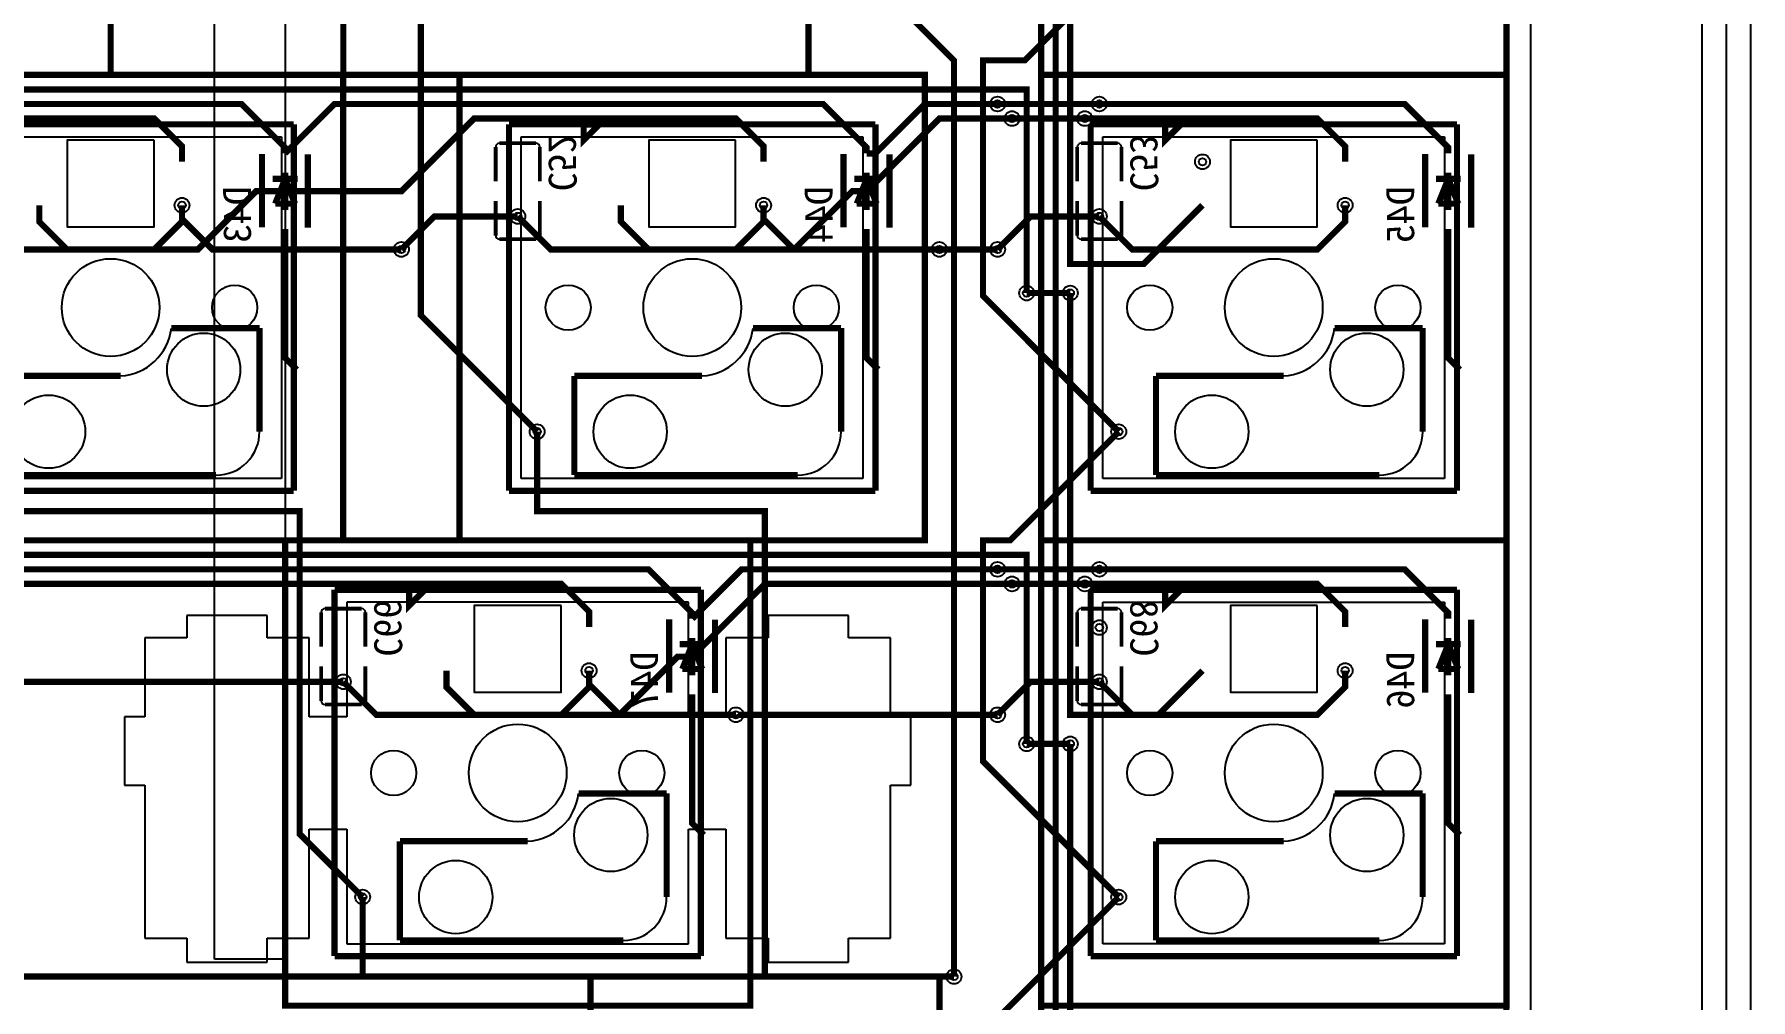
# Model space of a CAD drawing. Extents: x -401 to 1070, y -422 to 1263.
# Drawn here: x -146.3 to -76, y 739 to 778.6 of the extents above; entities that cross this region are included whole.
import ezdxf

# ---------------------------------------------------------------- set-up
doc = ezdxf.new("R2010")
doc.units = 0
doc.header["$MEASUREMENT"] = 0
for name, color, linetype, true_color in [('BoardOutLine', 6, 'Continuous', 0xff00ff), ('BottomLayer', 5, 'Continuous', 0x0000ff), ('BottomSilkLayer', 7, 'Continuous', 0x66cc33), ('Document', 7, 'Continuous', 0xffffff), ('Hole', 7, 'Continuous', 0x222222), ('Multi-Layer', 7, 'Continuous', 0xc0c0c0), ('TopLayer', 1, 'Continuous', 0xff0000), ('TopSilkLayer', 7, 'Continuous', 0xffcc00)]:
    doc.layers.add(name, color=color, linetype=linetype, true_color=true_color)

msp = doc.modelspace()

# ---------------------------------------------------------------- linework, layer by layer
at = {"color": 0}
for p, q in [((-77.99799999999982, 820.0025), (-77.99799999999982, 695.69213)), ((-86.00199999999995, 700.69718), (-86.00199999999995, 814.9975000000001)), ((-86.00200000000018, 700.69718), (-86.00200000000018, 814.9975000000001)), ((-86.00199999999995, 700.6971800000001), (-86.00199999999995, 814.9975000000001)), ((-150.1489999999999, 774.367), (-136.1589999999999, 774.367)), ((-136.1589999999999, 774.367), (-136.1589999999999, 760.3773)), ((-126.336, 774.367), (-112.3459999999998, 774.367)), ((-126.336, 760.3773), (-126.336, 774.367)), ((-112.3459999999998, 774.367), (-112.3459999999998, 760.3773)), ((-102.5239999999999, 774.367), (-88.53399999999988, 774.367)), ((-102.5239999999999, 760.3773), (-102.5239999999999, 774.367)), ((-88.53399999999988, 774.367), (-88.53399999999988, 760.3773)), ((-136.1589999999999, 760.3773), (-150.1489999999999, 760.3773)), ((-112.3459999999998, 760.3773), (-126.336, 760.3773)), ((-88.53399999999988, 760.3773), (-102.5239999999999, 760.3773)), ((-136.74, 754.7674), (-140.03, 754.7674)), ((-140.03, 754.7674), (-140.03, 753.8481)), ((-136.74, 753.8481), (-136.74, 754.7674)), ((-133.4799999999998, 755.3184), (-133.4799999999998, 750.618)), ((-119.49, 755.3184), (-133.4799999999998, 755.3184)), ((-119.49, 750.618), (-119.49, 755.3184)), ((-112.941, 754.7674), (-116.231, 754.7674)), ((-116.231, 754.7674), (-116.231, 753.8481)), ((-112.941, 753.8481), (-112.941, 754.7674)), ((-102.5239999999999, 755.3184), (-88.53399999999988, 755.3184)), ((-102.5239999999999, 741.3273), (-102.5239999999999, 755.3184)), ((-88.53399999999988, 755.3184), (-88.53399999999988, 741.3273)), ((-140.03, 753.8481), (-141.7549999999999, 753.8481)), ((-141.7549999999999, 753.8481), (-141.7549999999999, 750.618)), ((-135.0149999999999, 753.8481), (-136.74, 753.8481)), ((-135.0149999999999, 750.618), (-135.0149999999999, 753.8481)), ((-116.231, 753.8481), (-117.9549999999997, 753.8481)), ((-117.9549999999997, 753.8481), (-117.9549999999997, 750.618)), ((-111.2149999999999, 753.8481), (-112.941, 753.8481)), ((-111.2149999999999, 750.618), (-111.2149999999999, 753.8481)), ((-141.7549999999999, 750.618), (-142.5809999999999, 750.618)), ((-142.5809999999999, 750.618), (-142.5809999999999, 747.8276000000001)), ((-133.4799999999998, 750.618), (-135.0149999999999, 750.618)), ((-117.9549999999997, 750.618), (-119.49, 750.618)), ((-110.3909999999998, 750.618), (-111.2149999999999, 750.618)), ((-110.3909999999998, 747.8276000000001), (-110.3909999999998, 750.618)), ((-142.5809999999999, 747.8276000000001), (-141.7549999999999, 747.8276000000001)), ((-141.7549999999999, 747.8276000000001), (-141.7549999999999, 741.5573)), ((-111.2149999999999, 741.5573), (-111.2149999999999, 747.8276000000001)), ((-111.2149999999999, 747.8276000000001), (-110.3909999999998, 747.8276000000001)), ((-135.0149999999999, 741.5573), (-135.0149999999999, 746.0263)), ((-135.0149999999999, 746.0263), (-133.4799999999998, 746.0263)), ((-133.4799999999998, 746.0263), (-133.4799999999998, 741.3273)), ((-119.49, 741.3273), (-119.49, 746.0263)), ((-119.49, 746.0263), (-117.9549999999997, 746.0263)), ((-117.9549999999997, 746.0263), (-117.9549999999997, 741.5573)), ((-141.7549999999999, 741.5573), (-140.03, 741.5573)), ((-140.03, 741.5573), (-140.03, 740.5762)), ((-136.74, 740.5762), (-136.74, 741.5573)), ((-136.74, 741.5573), (-135.0149999999999, 741.5573)), ((-117.9549999999997, 741.5573), (-116.231, 741.5573)), ((-116.231, 741.5573), (-116.231, 740.5762)), ((-112.941, 740.5762), (-112.941, 741.5573)), ((-112.941, 741.5573), (-111.2149999999999, 741.5573)), ((-133.4799999999998, 741.3273), (-119.49, 741.3273)), ((-88.53399999999988, 741.3273), (-102.5239999999999, 741.3273)), ((-140.03, 740.5762), (-136.74, 740.5762)), ((-116.231, 740.5762), (-112.941, 740.5762))]:
    msp.add_line(p, q, dxfattribs=at)
at = {"linetype": 'Continuous'}
for p, q in [((-76.99799999999982, 820.0025), (-76.99799999999982, 695.69213)), ((-75.99800000000005, 695.6921300000001), (-75.99799999999982, 820.0025)), ((-75.99799999999982, 695.69213), (-75.99799999999982, 820.0025)), ((-75.99799999999982, 695.69213), (-75.99799999999982, 820.0025)), ((-75.99799999999982, 695.69213), (-75.99799999999959, 820.0024999999999)), ((-75.99800000000005, 695.6921300000001), (-75.99799999999982, 820.0025)), ((-138.8979999999997, 740.6919917968692), (-138.8979999999997, 810.6919917968692)), ((-135.9979999999998, 810.6919917968692), (-135.9979999999998, 740.6919917968692)), ((-135.9979999999998, 740.6919917968692), (-138.8979999999997, 740.6919917968692))]:
    msp.add_line(p, q, dxfattribs=at)
msp.add_line((-85.00899999999979, 816.0025), (-85.00899999999979, 700.7025))
at = {"layer": 'BoardOutLine', "const_width": 0.254}
msp.add_lwpolyline([(-86.00087740000004, 814.9965094), (-86.00087740000004, 814.9965094), (-86.00087740000004, 700.6965094000001)], dxfattribs=at)
at = {"layer": 'BottomLayer', "const_width": 0.254}
for points in [[(-120.5266147999998, 797.3622292), (-119.1115807999997, 795.9471952), (-105.0481087999999, 795.9471952), (-105.0481087999999, 719.7455696000001), (-188.3936367999997, 719.7455696000001), (-192.5609132000002, 715.5782932000001), (-193.1562383999997, 715.5782932000001), (-195.4762743999997, 713.2582572), (-201.6374507999997, 713.2582572)], [(-104.4526819999999, 794.7414826), (-104.4526819999999, 719.150346), (-188.3935352000001, 719.150346), (-192.5608116000001, 714.9830696000001), (-193.1561368, 714.9830696000001), (-195.6682475999999, 712.4709588000001), (-201.6373492, 712.4709588000001)], [(-98.44375319999995, 771.5627888), (-100.8488792000001, 769.1576628), (-103.8573567999999, 769.1576628), (-103.8573567999999, 788.2080692000001)], [(-373.5953491999998, 773.3407888), (-370.6345728, 776.3015652), (-105.6433323999997, 776.3015652), (-105.6433323999997, 767.9670124)], [(-165.1202771999999, 771.5627888), (-165.1202771999999, 770.8880632), (-163.9852020000001, 769.7529880000001), (-158.0319499999998, 769.7529880000001), (-155.6506491999996, 772.1342888), (-155.0553239999997, 772.1342888), (-152.078698, 775.1109148), (-141.3628443999999, 775.1109148), (-140.2277692, 773.9758396), (-140.2277692, 773.3407888)], [(-155.0552731999999, 773.6841968000001), (-153.0332299999998, 775.7062400000001), (-137.7908931999998, 775.7062400000001), (-136.0050192000001, 773.9203660000001), (-136.0050192000001, 773.6841968000001)], [(-146.0697692000001, 771.5627888), (-146.0697692000001, 770.8879616), (-144.9347955999999, 769.7529880000001), (-139.5768688000001, 769.7529880000001), (-137.1955679999999, 772.1342888), (-131.2423159999996, 772.1342888), (-128.2656899999999, 775.1109148), (-117.5498363999998, 775.1109148), (-116.4147611999999, 773.9758396), (-116.4147611999999, 773.3407888)], [(-136.0050192000001, 773.6841968000001), (-133.982976, 775.7062400000001), (-113.9778851999997, 775.7062400000001), (-112.1920112, 773.9203660000001), (-112.1920112, 773.6841968000001)], [(-122.2567612, 771.5627888), (-122.2567612, 770.8879616), (-121.1217875999998, 769.7529880000001), (-115.1685356, 769.7529880000001), (-112.7872347999999, 772.1342888), (-112.1919095999999, 772.1342888), (-109.2152835999998, 775.1109148), (-106.2386575999997, 775.1109148)], [(-112.1920112, 773.6841968000001), (-111.8326519999998, 773.6841968000001), (-109.8106087999997, 775.7062400000001), (-106.8339828000001, 775.7062400000001)], [(-92.60175319999985, 773.3407888), (-92.60175319999985, 773.9758396), (-93.7368283999997, 775.1109148), (-103.2620316, 775.1109148)], [(-88.37900319999994, 773.6841968000001), (-88.37900319999994, 773.9203660000001), (-90.16487720000009, 775.7062400000001), (-102.6667064000001, 775.7062400000001)], [(-126.4797652, 771.1043188000001), (-129.8909851999999, 771.1043188000001), (-131.2423159999996, 769.7529880000001)], [(-135.5287691999999, 764.8317888), (-136.0050192000001, 765.3080388), (-136.0050192000001, 770.5843808000001)], [(-111.7157611999999, 764.8317888), (-112.1920112, 765.3080388), (-112.1920112, 770.5843808000001)], [(-87.90275319999978, 764.8317888), (-88.37900319999994, 765.3080388), (-88.37900319999994, 770.5843808000001)], [(-106.8339828000001, 769.7529880000001), (-106.8339828000001, 769.7529880000001), (-109.2152835999998, 769.7529880000001)], [(-98.44375319999995, 752.5122808), (-100.2534524, 750.7025816), (-103.8573567999999, 750.7025816), (-103.8573567999999, 767.9670124)], [(-371.2140991999999, 754.2902808), (-368.2532211999998, 757.2511588000001), (-105.6433323999997, 757.2511588000001), (-105.6433323999997, 749.5119312)], [(-160.3575231999996, 752.5122808), (-160.3575231999996, 751.8375044000001), (-159.2226004000001, 750.7025816), (-153.2693483999999, 750.7025816), (-150.8880475999997, 753.0838824), (-150.2927223999998, 753.0838824), (-147.3160964000001, 756.0605084), (-124.6937387999999, 756.0605084), (-123.5587651999997, 754.9255348), (-123.5587651999997, 754.2902808)], [(-150.2927731999996, 754.6336888000001), (-148.2706283999999, 756.6558336), (-121.1217875999998, 756.6558336), (-119.3357611999998, 754.8698072000001), (-119.3357611999998, 754.6336888000001)], [(-129.4007651999998, 752.5122808), (-129.4007651999998, 751.8376568), (-128.2656899999999, 750.7025816), (-122.3124380000002, 750.7025816), (-119.9311372, 753.0838824), (-119.335812, 753.0838824), (-116.3591859999999, 756.0605084), (-106.2386575999997, 756.0605084)], [(-119.3357611999998, 754.6336888000001), (-117.3136164, 756.6558336), (-106.8339828000001, 756.6558336)], [(-92.60175319999985, 754.2902808), (-92.60175319999985, 754.9254332000002), (-93.7368283999997, 756.0605084), (-103.2620316, 756.0605084)], [(-88.37900319999994, 754.6336888000001), (-88.37900319999994, 754.8699596), (-90.16487720000009, 756.6558336), (-102.6667064000001, 756.6558336)], [(-133.6235151999997, 752.0538108000001), (-147.7508427999999, 752.0538108000001), (-149.1020719999999, 750.7025816)], [(-118.8597652000001, 745.7812808), (-119.3357611999998, 746.2572768000001), (-119.3357611999998, 751.5338728)], [(-87.90275319999978, 745.7812808), (-88.37900319999994, 746.2575308), (-88.37900319999994, 751.5338728)], [(-106.8338812, 750.7025308), (-117.5498110000001, 750.7025308), (-117.5498363999998, 750.7025816)], [(-98.44375319999995, 733.4617728000001), (-100.2533507999999, 731.6521752), (-103.8573567999999, 731.6521752), (-103.8573567999999, 749.5119312)], [(-194.3478032, 739.986728), (-113.9778851999997, 739.986728), (-108.6199583999999, 739.986728)]]:
    msp.add_lwpolyline(points, dxfattribs=at)
at = {"layer": 'BottomSilkLayer', "const_width": 0.254}
for points in [[(-123.7808119999997, 774.8646872), (-123.145812, 774.8646872), (-123.7808119999997, 774.2296872000001), (-123.7808119999997, 774.8646872)], [(-99.96780399999966, 774.8646872), (-99.3328039999999, 774.8646872), (-99.96780399999966, 774.2296872000001), (-99.96780399999966, 774.8646872)], [(-130.9247143999999, 755.8142808), (-130.2897143999996, 755.8142808), (-130.9247143999999, 755.1792808), (-130.9247143999999, 755.8142808)], [(-99.96780399999966, 755.8142808), (-99.3328039999999, 755.8142808), (-99.96780399999966, 755.1792808), (-99.96780399999966, 755.8142808)]]:
    msp.add_lwpolyline(points, close=True, dxfattribs=at)
at = {"layer": 'BottomSilkLayer'}
for points, const_width in [([(-136.9514486, 773.6543264000001), (-136.9514486, 773.6543264000001), (-136.9514486, 770.6543324)], 0.254), ([(-135.0717723999999, 773.640966), (-135.0717723999999, 773.640966), (-135.0717723999999, 770.640972)], 0.254), ([(-127.3833193999997, 772.5354818000001), (-127.3833193999997, 772.5354818000001), (-127.3833193999997, 773.9454866000001)], 0.1524), ([(-127.2309193999997, 774.0978866), (-127.2309193999997, 774.0978866), (-125.7285094000001, 774.0978866)], 0.1524), ([(-125.5761093999997, 773.9454866000001), (-125.5761093999997, 773.9454866000001), (-125.5761093999997, 772.5354818000001)], 0.1524), ([(-113.1384406, 773.6543264000001), (-113.1384406, 773.6543264000001), (-113.1384406, 770.6543324)], 0.254), ([(-111.2587643999998, 773.640966), (-111.2587643999998, 773.640966), (-111.2587643999998, 770.640972)], 0.254), ([(-103.5703114, 772.5354818000001), (-103.5703114, 772.5354818000001), (-103.5703114, 773.9454866000001)], 0.1524), ([(-103.4179113999996, 774.0978866), (-103.4179113999996, 774.0978866), (-101.9155014, 774.0978866)], 0.1524), ([(-101.7631014000001, 773.9454866000001), (-101.7631014000001, 773.9454866000001), (-101.7631014000001, 772.5354818000001)], 0.1524), ([(-89.32543259999989, 773.6543264000001), (-89.32543259999989, 773.6543264000001), (-89.32543259999989, 770.6543324)], 0.254), ([(-87.44575639999971, 773.640966), (-87.44575639999971, 773.640966), (-87.44575639999971, 770.640972)], 0.254), ([(-136.5129175999998, 772.6422888), (-136.5129175999998, 772.6422888), (-135.4969176000002, 772.6422888)], 0.254), ([(-136.0049176, 772.6422888), (-136.0049176, 772.6422888), (-136.4113175999998, 771.6262888)], 0.254), ([(-136.0049176, 772.8962888), (-136.0049176, 772.8962888), (-136.0049176, 771.3722888)], 0.254), ([(-135.5985175999997, 771.6262888), (-135.5985175999997, 771.6262888), (-136.0049176, 772.6422888)], 0.254), ([(-112.6999095999997, 772.6422888), (-112.6999095999997, 772.6422888), (-111.6839096000001, 772.6422888)], 0.254), ([(-112.1919095999999, 772.6422888), (-112.1919095999999, 772.6422888), (-112.5983095999998, 771.6262888)], 0.254), ([(-112.1919095999999, 772.8962888), (-112.1919095999999, 772.8962888), (-112.1919095999999, 771.3722888)], 0.254), ([(-111.7855095999996, 771.6262888), (-111.7855095999996, 771.6262888), (-112.1919095999999, 772.6422888)], 0.254), ([(-88.88690159999965, 772.6422888), (-88.88690159999965, 772.6422888), (-87.87090159999957, 772.6422888)], 0.254), ([(-88.37890159999984, 772.6422888), (-88.37890159999984, 772.6422888), (-88.78530159999968, 771.6262888)], 0.254), ([(-88.37890159999984, 772.8962888), (-88.37890159999984, 772.8962888), (-88.37890159999984, 771.3722888)], 0.254), ([(-87.97250159999999, 771.6262888), (-87.97250159999999, 771.6262888), (-88.37890159999984, 772.6422888)], 0.254), ([(-136.4113175999998, 771.6262888), (-136.4113175999998, 771.6262888), (-135.5985175999997, 771.6262888)], 0.254), ([(-127.3833193999997, 771.7330958000001), (-127.3833193999997, 771.7330958000001), (-127.3833193999997, 770.3230910000001)], 0.1524), ([(-125.5761093999997, 770.3230910000001), (-125.5761093999997, 770.3230910000001), (-125.5761093999997, 771.7330958000001)], 0.1524), ([(-112.5983095999998, 771.6262888), (-112.5983095999998, 771.6262888), (-111.7855095999996, 771.6262888)], 0.254), ([(-103.5703114, 771.7330958000001), (-103.5703114, 771.7330958000001), (-103.5703114, 770.3230910000001)], 0.1524), ([(-101.7631014000001, 770.3230910000001), (-101.7631014000001, 770.3230910000001), (-101.7631014000001, 771.7330958000001)], 0.1524), ([(-88.78530159999968, 771.6262888), (-88.78530159999968, 771.6262888), (-87.97250159999999, 771.6262888)], 0.254), ([(-127.2309193999997, 770.170691), (-127.2309193999997, 770.170691), (-125.7285094000001, 770.170691)], 0.1524), ([(-103.4179113999996, 770.170691), (-103.4179113999996, 770.170691), (-101.9155014, 770.170691)], 0.1524), ([(-134.5272217999998, 753.4850754), (-134.5272217999998, 753.4850754), (-134.5272217999998, 754.8950802)], 0.1524), ([(-134.3748217999998, 755.0474802), (-134.3748217999998, 755.0474802), (-132.8724117999998, 755.0474802)], 0.1524), ([(-132.7200117999998, 754.8950802), (-132.7200117999998, 754.8950802), (-132.7200117999998, 753.4850754)], 0.1524), ([(-103.5703114, 753.4850754), (-103.5703114, 753.4850754), (-103.5703114, 754.8950802)], 0.1524), ([(-103.4179113999996, 755.0474802), (-103.4179113999996, 755.0474802), (-101.9155014, 755.0474802)], 0.1524), ([(-101.7631014000001, 754.8950802), (-101.7631014000001, 754.8950802), (-101.7631014000001, 753.4850754)], 0.1524), ([(-120.2823430000001, 754.60392), (-120.2823430000001, 754.60392), (-120.2823430000001, 751.603926)], 0.254), ([(-118.4026667999999, 754.5905596000001), (-118.4026667999999, 754.5905596000001), (-118.4026667999999, 751.5905656)], 0.254), ([(-89.32543259999989, 754.60392), (-89.32543259999989, 754.60392), (-89.32543259999989, 751.603926)], 0.254), ([(-87.44575639999971, 754.5905596000001), (-87.44575639999971, 754.5905596000001), (-87.44575639999971, 751.5905656)], 0.254), ([(-119.8438119999998, 753.5918824), (-119.8438119999998, 753.5918824), (-118.8278119999998, 753.5918824)], 0.254), ([(-119.335812, 753.5918824), (-119.335812, 753.5918824), (-119.7422119999999, 752.5758824)], 0.254), ([(-119.335812, 753.8458824), (-119.335812, 753.8458824), (-119.335812, 752.3218824)], 0.254), ([(-118.9294119999997, 752.5758824), (-118.9294119999997, 752.5758824), (-119.335812, 753.5918824)], 0.254), ([(-88.88690159999965, 753.5918824), (-88.88690159999965, 753.5918824), (-87.87090159999957, 753.5918824)], 0.254), ([(-88.37890159999984, 753.5918824), (-88.37890159999984, 753.5918824), (-88.78530159999968, 752.5758824)], 0.254), ([(-88.37890159999984, 753.8458824), (-88.37890159999984, 753.8458824), (-88.37890159999984, 752.3218824)], 0.254), ([(-87.97250159999999, 752.5758824), (-87.97250159999999, 752.5758824), (-88.37890159999984, 753.5918824)], 0.254), ([(-134.5272217999998, 752.6826894000001), (-134.5272217999998, 752.6826894000001), (-134.5272217999998, 751.2726846)], 0.1524), ([(-132.7200117999998, 751.2726846), (-132.7200117999998, 751.2726846), (-132.7200117999998, 752.6826894000001)], 0.1524), ([(-119.7422119999999, 752.5758824), (-119.7422119999999, 752.5758824), (-118.9294119999997, 752.5758824)], 0.254), ([(-103.5703114, 752.6826894000001), (-103.5703114, 752.6826894000001), (-103.5703114, 751.2726846)], 0.1524), ([(-101.7631014000001, 751.2726846), (-101.7631014000001, 751.2726846), (-101.7631014000001, 752.6826894000001)], 0.1524), ([(-88.78530159999968, 752.5758824), (-88.78530159999968, 752.5758824), (-87.97250159999999, 752.5758824)], 0.254), ([(-134.3748217999998, 751.1202846000001), (-134.3748217999998, 751.1202846000001), (-132.8724117999998, 751.1202846000001)], 0.1524), ([(-103.4179113999996, 751.1202846000001), (-103.4179113999996, 751.1202846000001), (-101.9155014, 751.1202846000001)], 0.1524)]:
    msp.add_lwpolyline(points, dxfattribs=dict(at, const_width=const_width))
for centre, start, end in [((-127.2309193999997, 773.9454866000001), 90, 180), ((-125.7285094000001, 773.9454866000001), 0, 90), ((-103.4179113999996, 773.9454866000001), 90, 180), ((-101.9155014, 773.9454866000001), 0, 90), ((-127.2309193999997, 770.323091), 180, 270), ((-125.7285094000001, 770.323091), 270, 0), ((-103.4179113999996, 770.323091), 180, 270), ((-101.9155014, 770.323091), 270, 0), ((-134.3748217999998, 754.8950801999999), 90, 180), ((-132.8724117999998, 754.8950801999999), 0, 90), ((-103.4179113999996, 754.8950801999999), 90, 180), ((-101.9155014, 754.8950801999999), 0, 90), ((-134.3748217999998, 751.2726846), 180, 270), ((-132.8724117999998, 751.2726846), 270, 359.999999999987), ((-103.4179113999996, 751.2726846), 180, 270), ((-101.9155014, 751.2726846), 270, 359.999999999987)]:
    msp.add_arc(centre, 0.1524, start, end, dxfattribs=at)
at = {"layer": 'Document', "const_width": 0.254}
for points in [[(-143.1490231999999, 776.8970936000001), (-162.1990231999996, 776.8970936000001), (-162.1990231999996, 795.9470936), (-143.1490231999999, 795.9470936)], [(-143.1490231999999, 795.9470936), (-143.1490231999999, 795.9470936), (-143.1490231999999, 776.8970936000001)], [(-114.5734135999999, 776.8970936000001), (-133.6234136, 776.8970936000001), (-133.6234136, 795.9470936), (-114.5734135999999, 795.9470936)], [(-114.5734135999999, 795.9470936), (-114.5734135999999, 795.9470936), (-114.5734135999999, 776.8970936000001)], [(-85.99780399999986, 776.8970936000001), (-105.047804, 776.8970936000001), (-105.047804, 795.9470936), (-85.99780399999986, 795.9470936)], [(-85.99780399999986, 795.9470936), (-85.99780399999986, 795.9470936), (-85.99780399999986, 776.8970936000001)], [(-133.62382, 757.8466872), (-152.6738199999998, 757.8466872), (-152.6738199999998, 776.8966872000001), (-133.62382, 776.8966872000001)], [(-133.62382, 776.8966872000001), (-133.62382, 776.8966872000001), (-133.62382, 757.8466872)], [(-109.8108119999999, 757.8466872), (-128.8608120000001, 757.8466872), (-128.8608120000001, 776.8966872000001), (-109.8108119999999, 776.8966872000001)], [(-109.8108119999999, 776.8966872000001), (-109.8108119999999, 776.8966872000001), (-109.8108119999999, 757.8466872)], [(-85.99780399999986, 757.8466872), (-105.047804, 757.8466872), (-105.047804, 776.8966872000001), (-85.99780399999986, 776.8966872000001)], [(-85.99780399999986, 776.8966872000001), (-85.99780399999986, 776.8966872000001), (-85.99780399999986, 757.8466872)], [(-140.6596453999998, 766.5335634), (-140.6596453999998, 766.5335634), (-137.0527946, 766.5335634)], [(-137.0527946, 766.5335634), (-137.0527946, 766.5335634), (-137.0527946, 762.2917634)], [(-116.8466374000002, 766.5335634), (-116.8466374000002, 766.5335634), (-113.2397865999999, 766.5335634)], [(-113.2397865999999, 766.5335634), (-113.2397865999999, 766.5335634), (-113.2397865999999, 762.2917634)], [(-93.03362939999965, 766.5335634), (-93.03362939999965, 766.5335634), (-89.4267785999998, 766.5335634)], [(-89.4267785999998, 766.5335634), (-89.4267785999998, 766.5335634), (-89.4267785999998, 762.2917634)], [(-147.9748453999998, 764.5777634000001), (-147.9748453999998, 764.5777634000001), (-142.7424199999998, 764.5777634000001)], [(-124.1618373999997, 764.5777634000001), (-124.1618373999997, 764.5777634000001), (-124.1618373999997, 760.5137634000001)], [(-124.1618373999997, 764.5777634000001), (-124.1618373999997, 764.5777634000001), (-118.9294119999997, 764.5777634000001)], [(-100.3488294000001, 764.5777634000001), (-100.3488294000001, 764.5777634000001), (-100.3488294000001, 760.5137634000001)], [(-100.3488294000001, 764.5777634000001), (-100.3488294000001, 764.5777634000001), (-95.1164040000001, 764.5777634000001)], [(-138.8307945999998, 760.5137634000001), (-138.8307945999998, 760.5137634000001), (-147.9747946, 760.5137634000001)], [(-115.0177866000001, 760.5137634000001), (-115.0177866000001, 760.5137634000001), (-124.1617865999999, 760.5137634000001)], [(-91.2047785999996, 760.5137634000001), (-91.2047785999996, 760.5137634000001), (-100.3487785999998, 760.5137634000001)], [(-116.9547143999996, 738.7962808), (-136.0047143999998, 738.7962808), (-136.0047143999998, 757.8462808), (-116.9547143999996, 757.8462808)], [(-116.9547143999996, 757.8462808), (-116.9547143999996, 757.8462808), (-116.9547143999996, 738.7962808)], [(-85.99780399999986, 738.7962808), (-105.047804, 738.7962808), (-105.047804, 757.8462808), (-85.99780399999986, 757.8462808)], [(-85.99780399999986, 757.8462808), (-85.99780399999986, 757.8462808), (-85.99780399999986, 738.7962808)], [(-123.9905397999999, 747.483157), (-123.9905397999999, 747.483157), (-120.383689, 747.483157)], [(-120.383689, 747.483157), (-120.383689, 747.483157), (-120.383689, 743.2413570000001)], [(-93.03362939999965, 747.483157), (-93.03362939999965, 747.483157), (-89.4267785999998, 747.483157)], [(-89.4267785999998, 747.483157), (-89.4267785999998, 747.483157), (-89.4267785999998, 743.2413570000001)], [(-131.3057397999999, 745.527357), (-131.3057397999999, 745.527357), (-131.3057397999999, 741.4633570000001)], [(-131.3057397999999, 745.527357), (-131.3057397999999, 745.527357), (-126.0733143999998, 745.527357)], [(-100.3488294000001, 745.527357), (-100.3488294000001, 745.527357), (-100.3488294000001, 741.4633570000001)], [(-100.3488294000001, 745.527357), (-100.3488294000001, 745.527357), (-95.1164040000001, 745.527357)], [(-122.1616889999998, 741.4633570000001), (-122.1616889999998, 741.4633570000001), (-131.305689, 741.4633570000001)], [(-91.2047785999996, 741.4633570000001), (-91.2047785999996, 741.4633570000001), (-100.3487785999998, 741.4633570000001)]]:
    msp.add_lwpolyline(points, dxfattribs=at)
at = {"layer": 'Document'}
for centre, radius, start, end in [((-142.8632766268727, 766.7933133870596), 2.2188932, 273.1216218796101, 353.2760570889385), ((-119.0502686268726, 766.7933133870596), 2.2188932, 273.1216218796101, 353.2760570889385), ((-95.23726062687251, 766.7933133870596), 2.2188932, 273.1216218796101, 353.2760570889385), ((-138.8222392705086, 762.2831064705089), 1.7694148, 270, 0.2786779233388899), ((-115.0092312705085, 762.2831064705089), 1.7694148, 270, 0.2786779233388899), ((-91.19622327050888, 762.2831064705089), 1.7694148, 270, 0.2786779233388899), ((-126.1941710268727, 747.7429069870597), 2.2188932, 273.1216218796101, 353.2760570889385), ((-95.23726062687251, 747.7429069870597), 2.2188932, 273.1216218796101, 353.2760570889385), ((-122.1531336705086, 743.2327000705088), 1.7694148, 270, 0.2786779233388899), ((-91.19622327050888, 743.2327000705088), 1.7694148, 270, 0.2786779233388899)]:
    msp.add_arc(centre, radius, start, end, dxfattribs=at)
at = {"layer": 'Hole'}
for centre in [(-106.8338812, 775.7062908), (-102.6667571999999, 775.7062908), (-106.2387591999998, 775.1109148), (-103.2621331999997, 775.1109148), (-98.44375319999995, 773.3407888), (-140.2277692, 771.5627888), (-116.4147611999999, 771.5627888), (-92.60175319999985, 771.5627888), (-126.4797652, 771.1043188000001), (-102.6667571999999, 771.1043188000001), (-131.2422651999998, 769.7530388), (-109.2153851999999, 769.7530388), (-106.8338812, 769.7530388), (-105.6433832, 767.9669108), (-103.8572551999998, 767.9669108), (-125.6857611999997, 762.2917888000001), (-101.8727532, 762.2917888000001), (-106.8338812, 756.6557828), (-106.8338812, 756.6557828), (-106.2387591999998, 756.0604068), (-103.2621331999997, 756.0604068), (-102.6667571999999, 756.6557828), (-102.6667571999999, 754.2745328000001), (-123.5587651999997, 752.5122808), (-92.60175319999985, 752.5122808), (-133.6235151999997, 752.0538108000001), (-102.6667571999999, 752.0538108000001), (-117.5498872000001, 750.7025308), (-106.8338812, 750.7025308), (-105.6433832, 749.5120328), (-105.6433832, 749.5120328), (-103.8572551999998, 749.5120328), (-132.8297651999999, 743.2412808), (-101.8727532, 743.2412808), (-108.6200091999997, 739.9867788)]:
    msp.add_circle(centre, 0.1524, dxfattribs=at)
at = {"layer": 'Multi-Layer'}
for points in [[(-141.3708199999999, 774.2296872000001), (-144.9268199999999, 774.2296872000001), (-144.9268199999999, 770.6736872), (-141.3708199999999, 770.6736872)], [(-117.5578119999998, 774.2296872000001), (-121.1138119999998, 774.2296872000001), (-121.1138119999998, 770.6736872), (-117.5578119999998, 770.6736872)], [(-93.7448039999997, 774.2296872000001), (-97.30080399999974, 774.2296872000001), (-97.30080399999974, 770.6736872), (-93.7448039999997, 770.6736872)], [(-124.7017143999999, 755.1792808), (-128.2577143999999, 755.1792808), (-128.2577143999999, 751.6232808), (-124.7017143999999, 751.6232808)], [(-93.7448039999997, 755.1792808), (-97.30080399999974, 755.1792808), (-97.30080399999974, 751.6232808), (-93.7448039999997, 751.6232808)]]:
    msp.add_lwpolyline(points, close=True, dxfattribs=at)
for centre, radius in [((-106.8338812, 775.7062908), 0.3048), ((-102.6667571999999, 775.7062908), 0.3048), ((-106.2387591999998, 775.1109148), 0.3048), ((-103.2621331999997, 775.1109148), 0.3048), ((-98.44375319999995, 773.3407888), 0.3048), ((-140.2277692, 771.5627888), 0.3048), ((-116.4147611999999, 771.5627888), 0.3048), ((-92.60175319999985, 771.5627888), 0.3048), ((-126.4797652, 771.1043188000001), 0.3048), ((-102.6667571999999, 771.1043188000001), 0.3048), ((-131.2422651999998, 769.7530388), 0.3048), ((-109.2153851999999, 769.7530388), 0.3048), ((-106.8338812, 769.7530388), 0.3048), ((-143.1487691999998, 767.3717888), 1.999996), ((-119.3357611999998, 767.3717888), 1.999996), ((-95.52275320000012, 767.3717888), 1.999996), ((-138.0687691999999, 767.3717888), 0.9249917999999999), ((-124.4157611999997, 767.3717888), 0.9249917999999999), ((-114.2557611999998, 767.3717888), 0.9249917999999999), ((-105.6433832, 767.9669108), 0.3048), ((-103.8572551999998, 767.9669108), 0.3048), ((-100.6027532000001, 767.3717888), 0.9249917999999999), ((-90.4427532000002, 767.3717888), 0.9249917999999999), ((-139.3387691999999, 764.8317888), 1.499997), ((-115.5257611999998, 764.8317888), 1.499997), ((-91.71275320000018, 764.8317888), 1.499997), ((-145.6887691999998, 762.2917888000001), 1.499997), ((-121.8757611999997, 762.2917888000001), 1.499997), ((-98.06275320000009, 762.2917888000001), 1.499997), ((-125.6857611999997, 762.2917888000001), 0.3048), ((-101.8727532, 762.2917888000001), 0.3048), ((-106.8338812, 756.6557828), 0.3048), ((-106.8338812, 756.6557828), 0.3048), ((-102.6667571999999, 756.6557828), 0.3048), ((-106.2387591999998, 756.0604068), 0.3048), ((-103.2621331999997, 756.0604068), 0.3048), ((-102.6667571999999, 754.2745328000001), 0.3048), ((-123.5587651999997, 752.5122808), 0.3048), ((-92.60175319999985, 752.5122808), 0.3048), ((-133.6235151999997, 752.0538108000001), 0.3048), ((-102.6667571999999, 752.0538108000001), 0.3048), ((-117.5498872000001, 750.7025308), 0.3048), ((-106.8338812, 750.7025308), 0.3048), ((-126.4797652, 748.3212808000001), 1.999996), ((-95.52275320000012, 748.3212808000001), 1.999996), ((-131.5597651999999, 748.3212808000001), 0.9249917999999999), ((-121.3997652, 748.3212808000001), 0.9249917999999999), ((-105.6433832, 749.5120328), 0.3048), ((-105.6433832, 749.5120328), 0.3048), ((-103.8572551999998, 749.5120328), 0.3048), ((-100.6027532000001, 748.3212808000001), 0.9249917999999999), ((-90.4427532000002, 748.3212808000001), 0.9249917999999999), ((-122.6697652, 745.7812808), 1.499997), ((-91.71275320000018, 745.7812808), 1.499997), ((-129.0197651999999, 743.2412808), 1.499997), ((-98.06275320000009, 743.2412808), 1.499997), ((-132.8297651999999, 743.2412808), 0.3048), ((-101.8727532, 743.2412808), 0.3048), ((-108.6200091999997, 739.9867788), 0.3048)]:
    msp.add_circle(centre, radius, dxfattribs=at)
at = {"layer": 'TopLayer', "const_width": 0.254}
for points in [[(-107.429308, 809.6397764000001), (-109.8106087999997, 809.6397764000001), (-110.4059340000001, 810.2351016), (-113.3825599999998, 810.2351016), (-113.3825599999998, 782.2548172000002), (-108.6199583999999, 777.4922156), (-108.6199583999999, 739.986728)], [(-130.4485152, 781.3420428000001), (-130.4485152, 767.0545428), (-125.6857611999997, 762.2917888000001)], [(-101.8727532, 781.3420428000001), (-105.7225803999997, 777.4922156), (-107.429308, 777.4922156), (-107.429308, 767.8483436), (-101.8727532, 762.2917888000001)], [(-106.8339828000001, 775.7062400000001), (-106.8339828000001, 775.7062400000001), (-102.6667064000001, 775.7062400000001)], [(-106.2386575999997, 775.1109148), (-106.2386575999997, 775.1109148), (-103.2620316, 775.1109148)], [(-150.2927731999996, 771.1043188000001), (-148.9414423999999, 769.7529880000001), (-141.3628443999999, 769.7529880000001), (-140.2277692, 770.8880632), (-140.2277692, 771.5627888)], [(-140.2280231999996, 771.5638048000001), (-140.2280231999996, 770.9999248), (-138.9808831999997, 769.7527848000001), (-131.2423159999996, 769.7529880000001)], [(-126.4797652, 771.1043188000001), (-125.1284343999998, 769.7529880000001), (-117.5498363999998, 769.7529880000001), (-116.4147611999999, 770.8880632), (-116.4147611999999, 771.5627888)], [(-116.4147611999999, 771.5627888), (-116.4147611999999, 770.9992136000001), (-115.1685356, 769.7529880000001), (-109.2152835999998, 769.7529880000001)], [(-102.6667571999999, 771.1043188000001), (-101.3154264000002, 769.7529880000001), (-93.7368283999997, 769.7529880000001), (-92.60175319999985, 770.8880632), (-92.60175319999985, 771.5627888)], [(-102.6667571999999, 771.1043188000001), (-105.4826519999999, 771.1043188000001), (-106.8339828000001, 769.7529880000001)], [(-105.6433323999997, 767.9670124), (-105.6433323999997, 767.9670124), (-103.8573567999999, 767.9670124)], [(-149.4987691999997, 762.2917888000001), (-149.4987691999997, 759.0371344), (-135.4095924000001, 759.0371344), (-135.4095924000001, 745.8211080000001), (-132.8297651999999, 743.2412808)], [(-125.6865231999998, 762.2928048000001), (-125.6865231999998, 759.0365248), (-116.3596432000002, 759.0365248), (-116.3596432000002, 739.9865248000001), (-109.2146231999998, 739.9865248000001), (-109.2146231999998, 732.2471448), (-105.6433832, 728.6759048), (-105.6433832, 701.8865248000001), (-122.3134032, 701.8865248000001)], [(-101.8727532, 762.2917888000001), (-106.3180580000001, 757.8464840000001), (-107.429308, 757.8464840000001), (-107.429308, 748.7978356000001), (-101.8727532, 743.2412808)], [(-106.8339828000001, 756.6558336), (-106.8339828000001, 756.6558336), (-102.6667064000001, 756.6558336)], [(-106.2386575999997, 756.0605084), (-106.2386575999997, 756.0605084), (-103.2620316, 756.0605084)], [(-133.6235151999997, 752.0538108000001), (-132.2722859999997, 750.7025816), (-124.6937387999999, 750.7025816), (-123.5587651999997, 751.8375552000001), (-123.5587651999997, 752.5122808)], [(-123.5587651999997, 752.5122808), (-123.5587651999997, 751.9489088), (-122.3124380000002, 750.7025816), (-117.5498363999998, 750.7025816)], [(-102.6667826, 752.0538108000001), (-105.4826012000001, 752.0538108000001), (-106.8338812, 750.7025308)], [(-102.6667571999999, 752.0538108000001), (-101.3155279999999, 750.7025816), (-93.7368283999997, 750.7025816), (-92.60175319999985, 751.8376568), (-92.60175319999985, 752.5122808)], [(-105.6433323999997, 749.5119312), (-105.6433323999997, 749.5119312), (-103.8573567999999, 749.5119312)], [(-132.8297651999999, 743.2412808), (-132.8297651999999, 739.986728), (-123.5030883999996, 739.986728), (-123.5030883999996, 726.7706000000001), (-120.9232611999998, 724.1907728)], [(-101.8740231999998, 743.2402648000001), (-106.8346432000001, 738.2796448), (-106.8346432000001, 731.0558848000001), (-101.8740231999998, 726.0952648), (-101.8740231999998, 724.1902648)]]:
    msp.add_lwpolyline(points, dxfattribs=at)
at = {"layer": 'TopSilkLayer', "const_width": 0.254}
for points in [[(-143.1490231999999, 778.8020936), (-143.1490231999999, 776.8970936000001), (-145.0540231999996, 776.8970936000001)], [(-131.7184135999998, 776.8970936000001), (-133.6234136, 776.8970936000001), (-133.6234136, 778.8020936)], [(-114.5734135999999, 778.8020936), (-114.5734135999999, 776.8970936000001), (-116.4784136000001, 776.8970936000001)], [(-103.1428039999998, 776.8970936000001), (-105.047804, 776.8970936000001), (-105.047804, 778.8020936)], [(-85.99780399999986, 778.8020936), (-85.99780399999986, 776.8970936000001), (-87.90280400000006, 776.8970936000001)], [(-135.5288199999998, 776.8966872000001), (-133.62382, 776.8966872000001), (-133.62382, 774.9916872)], [(-128.8608120000001, 774.9916872), (-128.8608120000001, 776.8966872000001), (-126.9558119999999, 776.8966872000001)], [(-111.7158120000001, 776.8966872000001), (-109.8108119999999, 776.8966872000001), (-109.8108119999999, 774.9916872)], [(-105.047804, 774.9916872), (-105.047804, 776.8966872000001), (-103.1428039999998, 776.8966872000001)], [(-87.90280400000006, 776.8966872000001), (-85.99780399999986, 776.8966872000001), (-85.99780399999986, 774.9916872)], [(-150.6488303999997, 774.8716976000001), (-150.6488303999997, 774.8716976000001), (-135.6488096, 774.8716976000001)], [(-135.6488096, 759.8716768), (-135.6488096, 759.8716768), (-135.6488096, 774.8716976000001)], [(-126.8358223999996, 759.8716768), (-126.8358223999996, 759.8716768), (-126.8358223999996, 774.8716976000001)], [(-126.8358223999996, 774.8716976000001), (-126.8358223999996, 774.8716976000001), (-111.8358016, 774.8716976000001)], [(-111.8358016, 759.8716768), (-111.8358016, 759.8716768), (-111.8358016, 774.8716976000001)], [(-103.0228144, 759.8716768), (-103.0228144, 759.8716768), (-103.0228144, 774.8716976000001)], [(-103.0228144, 774.8716976000001), (-103.0228144, 774.8716976000001), (-88.02279359999989, 774.8716976000001)], [(-88.02279359999989, 759.8716768), (-88.02279359999989, 759.8716768), (-88.02279359999989, 774.8716976000001)], [(-150.6488303999997, 759.8716768), (-150.6488303999997, 759.8716768), (-135.6488096, 759.8716768)], [(-133.62382, 759.7516872), (-133.62382, 757.8466872), (-135.5288199999998, 757.8466872)], [(-126.9558119999999, 757.8466872), (-128.8608120000001, 757.8466872), (-128.8608120000001, 759.7516872)], [(-126.8358223999996, 759.8716768), (-126.8358223999996, 759.8716768), (-111.8358016, 759.8716768)], [(-109.8108119999999, 759.7516872), (-109.8108119999999, 757.8466872), (-111.7158120000001, 757.8466872)], [(-103.1428039999998, 757.8466872), (-105.047804, 757.8466872), (-105.047804, 759.7516872)], [(-103.0228144, 759.8716768), (-103.0228144, 759.8716768), (-88.02279359999989, 759.8716768)], [(-85.99780399999986, 759.7516872), (-85.99780399999986, 757.8466872), (-87.90280400000006, 757.8466872)], [(-136.0047143999998, 755.9412808000001), (-136.0047143999998, 757.8462808), (-134.0997143999996, 757.8462808)], [(-118.8597143999998, 757.8462808), (-116.9547143999996, 757.8462808), (-116.9547143999996, 755.9412808000001)], [(-105.047804, 755.9412808000001), (-105.047804, 757.8462808), (-103.1428039999998, 757.8462808)], [(-87.90280400000006, 757.8462808), (-85.99780399999986, 757.8462808), (-85.99780399999986, 755.9412808000001)], [(-133.9797247999998, 740.8212704), (-133.9797247999998, 740.8212704), (-133.9797247999998, 755.8212912)], [(-133.9797247999998, 755.8212912), (-133.9797247999998, 755.8212912), (-118.9797040000001, 755.8212912)], [(-118.9797040000001, 740.8212704), (-118.9797040000001, 740.8212704), (-118.9797040000001, 755.8212912)], [(-103.0228144, 740.8212704), (-103.0228144, 740.8212704), (-103.0228144, 755.8212912)], [(-103.0228144, 755.8212912), (-103.0228144, 755.8212912), (-88.02279359999989, 755.8212912)], [(-88.02279359999989, 740.8212704), (-88.02279359999989, 740.8212704), (-88.02279359999989, 755.8212912)], [(-134.0997143999996, 738.7962808), (-136.0047143999998, 738.7962808), (-136.0047143999998, 740.7012808000001)], [(-133.9797247999998, 740.8212704), (-133.9797247999998, 740.8212704), (-118.9797040000001, 740.8212704)], [(-116.9547143999996, 740.7012808000001), (-116.9547143999996, 738.7962808), (-118.8597143999998, 738.7962808)], [(-103.1428039999998, 738.7962808), (-105.047804, 738.7962808), (-105.047804, 740.7012808000001)], [(-103.0228144, 740.8212704), (-103.0228144, 740.8212704), (-88.02279359999989, 740.8212704)], [(-85.99780399999986, 740.7012808000001), (-85.99780399999986, 738.7962808), (-87.90280400000006, 738.7962808)]]:
    msp.add_lwpolyline(points, dxfattribs=at)

# ---------------------------------------------------------------- texts
at = {"layer": 'BottomSilkLayer', "text_generation_flag": 2}
for s, rotation, p in [('C52', 270, (-125.2097652, 772.1342888)), ('C53', 270, (-101.3967571999999, 772.1342888)), ('D43', 90, (-137.4017652, 772.3392668000001)), ('D44', 90, (-113.5887571999999, 772.3392668000001)), ('D45', 90, (-89.77574919999984, 772.3392668000001)), ('C66', 270, (-132.3537691999998, 753.0837808)), ('C68', 270, (-101.3967571999999, 753.0837808)), ('D47', 90, (-120.7327611999997, 753.2887588000001)), ('D46', 90, (-89.77574919999984, 753.2887588000001))]:
    msp.add_text(s, height=1.143, rotation=rotation, dxfattribs=at).set_placement(p)

doc.saveas('drawing.dxf')
